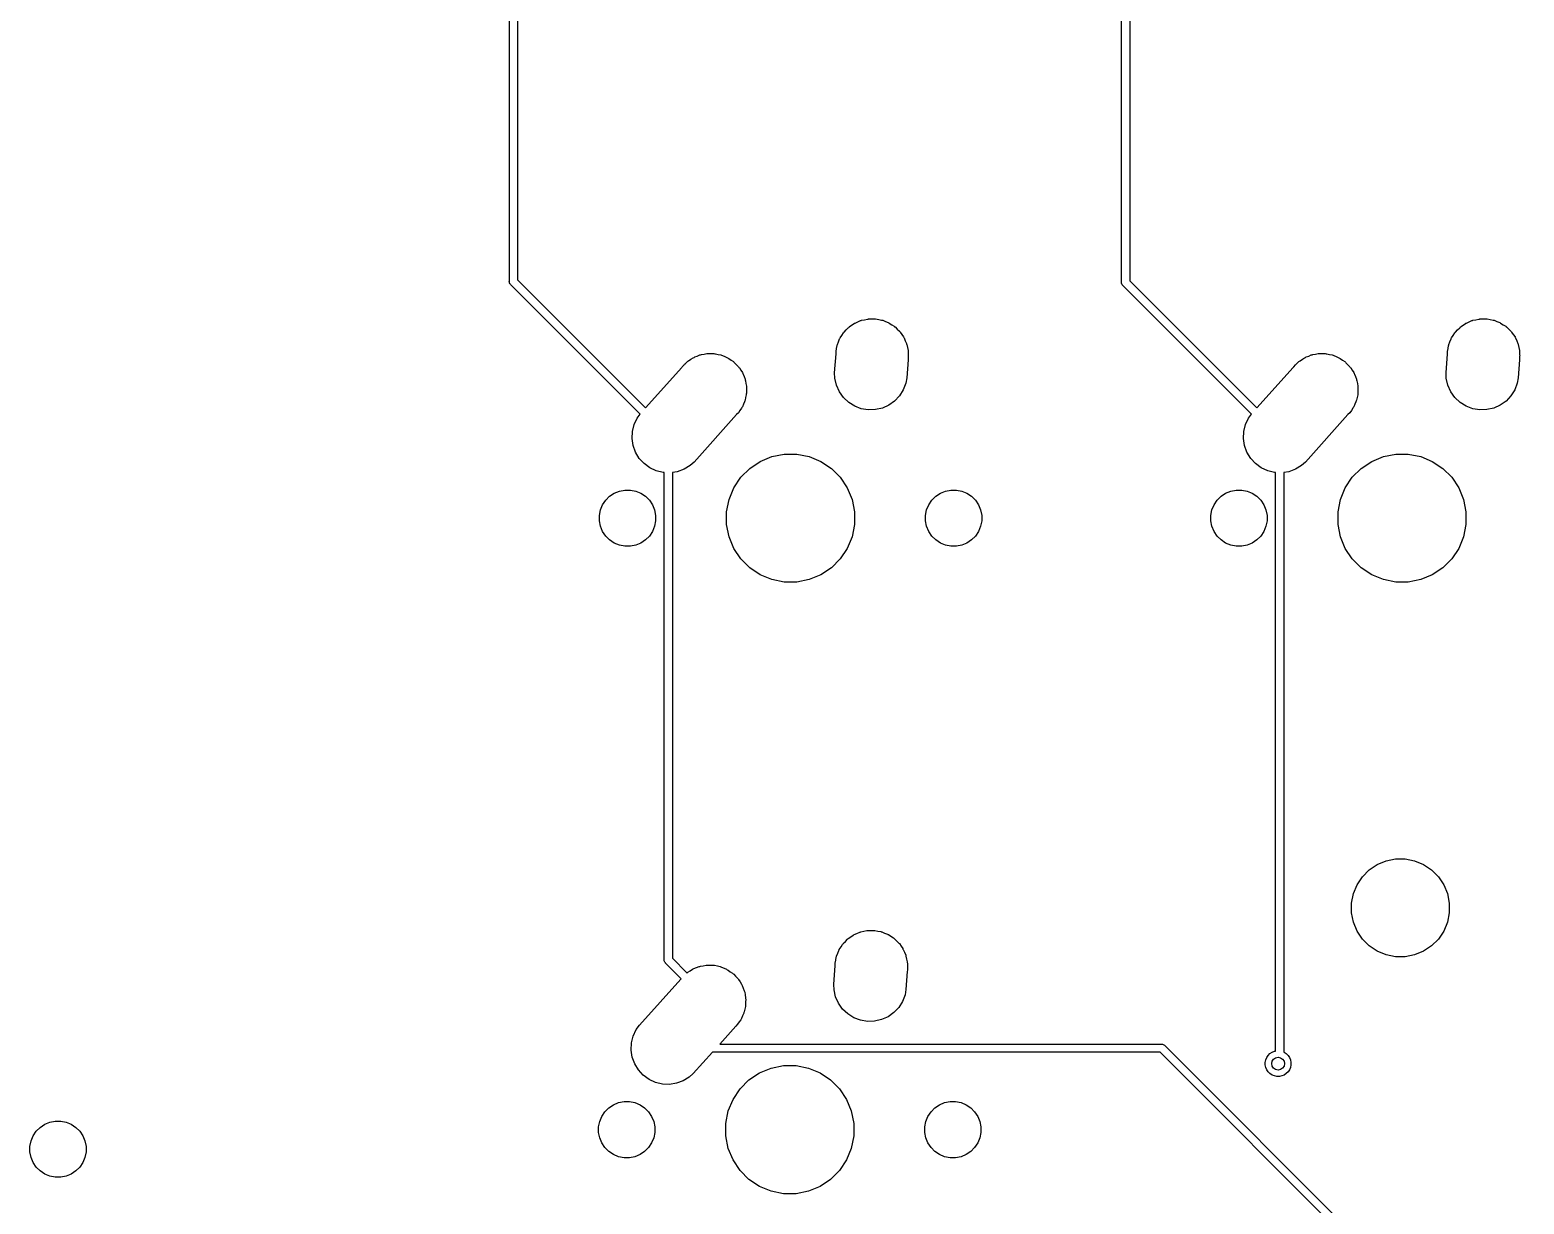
# Model space of a CAD drawing. Extents: x -26.1 to -7.5, y -7.6 to -2.2.
# Drawn here: x -11.094 to -9.261, y -5.81 to -4.37 of the extents above; entities that cross this region are included whole.
import ezdxf

# ---------------------------------------------------------------- set-up
doc = ezdxf.new("R2010")
doc.units = 0
doc.header["$MEASUREMENT"] = 0
doc.layers.add('BLACK', color=7, linetype='CONTINUOUS')

msp = doc.modelspace()

# ---------------------------------------------------------------- linework, layer by layer
at = {"layer": 'BLACK', "linetype": 'CONTINUOUS'}
for p, q in [((-10.5057, -4.67875), (-10.5057, -4.16511)), ((-10.4957, -4.16504), (-10.4957, -4.67693)), ((-9.75474, -4.67975), (-9.75474, -4.16511)), ((-9.74474, -4.16504), (-9.74474, -4.67793)), ((-10.5058, -4.679), (-10.5057, -4.67875)), ((-10.5057, -4.67998), (-10.5058, -4.679)), ((-10.5054, -4.68092), (-10.5057, -4.67998)), ((-10.505, -4.6817), (-10.5054, -4.68092)), ((-10.5049, -4.68179), (-10.505, -4.6817)), ((-10.5043, -4.68255), (-10.5049, -4.68179)), ((-10.5041, -4.68271), (-10.5043, -4.68255)), ((-10.3454, -4.84139), (-10.5041, -4.68271)), ((-10.4957, -4.67693), (-10.3388, -4.83391)), ((-9.75476, -4.68), (-9.75474, -4.67975)), ((-9.75467, -4.68098), (-9.75476, -4.68)), ((-9.75438, -4.68192), (-9.75467, -4.68098)), ((-9.754, -4.68263), (-9.75438, -4.68192)), ((-9.75392, -4.68279), (-9.754, -4.68263)), ((-9.75329, -4.68355), (-9.75392, -4.68279)), ((-9.7531, -4.68371), (-9.75329, -4.68355)), ((-9.59542, -4.84139), (-9.7531, -4.68371)), ((-9.74474, -4.67793), (-9.58876, -4.83391)), ((-10.0817, -4.72975), (-10.0783, -4.72833)), ((-10.0783, -4.72833), (-10.0749, -4.72681)), ((-10.0749, -4.72681), (-10.0743, -4.72666)), ((-10.0743, -4.72666), (-10.0737, -4.72641)), ((-10.0737, -4.72641), (-10.07, -4.72569)), ((-10.07, -4.72569), (-10.0664, -4.72486)), ((-10.0664, -4.72486), (-10.0657, -4.72484)), ((-10.0657, -4.72484), (-10.0651, -4.72471)), ((-10.0651, -4.72471), (-10.0614, -4.72471)), ((-10.0614, -4.72471), (-10.0577, -4.7246)), ((-10.0577, -4.7246), (-10.057, -4.72471)), ((-10.057, -4.72471), (-10.0564, -4.72471)), ((-10.0564, -4.72471), (-10.0527, -4.72543)), ((-10.0527, -4.72543), (-10.0491, -4.72605)), ((-10.0491, -4.72605), (-10.0485, -4.72628)), ((-10.0485, -4.72628), (-10.0478, -4.72641)), ((-10.0478, -4.72641), (-10.0444, -4.72783)), ((-10.0444, -4.72783), (-10.0409, -4.72915)), ((-9.33172, -4.72975), (-9.32829, -4.72833)), ((-9.32829, -4.72833), (-9.3249, -4.72681)), ((-9.3249, -4.72681), (-9.32426, -4.72666)), ((-9.32426, -4.72666), (-9.32366, -4.72641)), ((-9.32366, -4.72641), (-9.32002, -4.72569)), ((-9.32002, -4.72569), (-9.3164, -4.72486)), ((-9.3164, -4.72486), (-9.31574, -4.72484)), ((-9.31574, -4.72484), (-9.3151, -4.72471)), ((-9.3151, -4.72471), (-9.31139, -4.72471)), ((-9.31139, -4.72471), (-9.30768, -4.7246)), ((-9.30768, -4.7246), (-9.30703, -4.72471)), ((-9.30703, -4.72471), (-9.30638, -4.72471)), ((-9.30638, -4.72471), (-9.30274, -4.72543)), ((-9.30274, -4.72543), (-9.29907, -4.72605)), ((-9.29907, -4.72605), (-9.29846, -4.72628)), ((-9.29846, -4.72628), (-9.29782, -4.72641)), ((-9.29782, -4.72641), (-9.29439, -4.72783)), ((-9.29439, -4.72783), (-9.29092, -4.72915)), ((-10.1, -4.74802), (-10.0979, -4.74493)), ((-10.0979, -4.74493), (-10.096, -4.74179)), ((-10.096, -4.74179), (-10.0955, -4.74131)), ((-10.0955, -4.74131), (-10.0951, -4.74077)), ((-10.0951, -4.74077), (-10.0925, -4.73814)), ((-10.0925, -4.73814), (-10.09, -4.73544)), ((-10.09, -4.73544), (-10.0894, -4.73506)), ((-10.0894, -4.73506), (-10.089, -4.7346)), ((-10.089, -4.7346), (-10.0859, -4.73253)), ((-10.0859, -4.73253), (-10.0829, -4.73038)), ((-10.0829, -4.73038), (-10.0823, -4.73011)), ((-10.0823, -4.73011), (-10.0817, -4.72975)), ((-10.0409, -4.72915), (-10.0404, -4.7295)), ((-10.0404, -4.7295), (-10.0398, -4.72975)), ((-10.0398, -4.72975), (-10.0367, -4.73181)), ((-10.0367, -4.73181), (-10.0335, -4.73378)), ((-10.0335, -4.73378), (-10.0331, -4.73423)), ((-10.0331, -4.73423), (-10.0325, -4.7346)), ((-10.0325, -4.7346), (-10.0299, -4.73722)), ((-10.0299, -4.73722), (-10.0272, -4.73977)), ((-10.0272, -4.73977), (-10.0268, -4.7403)), ((-10.0268, -4.7403), (-10.0263, -4.74077)), ((-10.0263, -4.74077), (-10.0243, -4.74385)), ((-10.0243, -4.74385), (-10.0221, -4.74688)), ((-10.0221, -4.74688), (-10.0219, -4.74748)), ((-9.34999, -4.74802), (-9.34793, -4.74493)), ((-9.34793, -4.74493), (-9.34596, -4.74179)), ((-9.34596, -4.74179), (-9.34551, -4.74131)), ((-9.34551, -4.74131), (-9.34514, -4.74077)), ((-9.34514, -4.74077), (-9.34252, -4.73814)), ((-9.34252, -4.73814), (-9.33997, -4.73544)), ((-9.33997, -4.73544), (-9.33944, -4.73506)), ((-9.33944, -4.73506), (-9.33897, -4.7346)), ((-9.33897, -4.7346), (-9.33589, -4.73253)), ((-9.33589, -4.73253), (-9.33286, -4.73038)), ((-9.33286, -4.73038), (-9.33226, -4.73011)), ((-9.33226, -4.73011), (-9.33172, -4.72975)), ((-9.29092, -4.72915), (-9.29037, -4.7295)), ((-9.29037, -4.7295), (-9.28976, -4.72975)), ((-9.28976, -4.72975), (-9.28667, -4.73181)), ((-9.28667, -4.73181), (-9.28353, -4.73378)), ((-9.28353, -4.73378), (-9.28305, -4.73423)), ((-9.28305, -4.73423), (-9.28251, -4.7346)), ((-9.28251, -4.7346), (-9.27988, -4.73722)), ((-9.27988, -4.73722), (-9.27718, -4.73977)), ((-9.27718, -4.73977), (-9.2768, -4.7403)), ((-9.2768, -4.7403), (-9.27634, -4.74077)), ((-9.27634, -4.74077), (-9.27427, -4.74385)), ((-9.27427, -4.74385), (-9.27212, -4.74688)), ((-9.27212, -4.74688), (-9.27185, -4.74748)), ((-10.105, -4.76464), (-10.1043, -4.76099)), ((-10.105, -4.76748), (-10.105, -4.76464)), ((-10.1043, -4.76099), (-10.1037, -4.75733)), ((-10.1037, -4.75733), (-10.1035, -4.75672)), ((-10.1035, -4.75672), (-10.1033, -4.75608)), ((-10.1033, -4.75608), (-10.1019, -4.75265)), ((-10.1019, -4.75265), (-10.1006, -4.74918)), ((-10.1006, -4.74918), (-10.1002, -4.74863)), ((-10.1002, -4.74863), (-10.1, -4.74802)), ((-10.0219, -4.74748), (-10.0215, -4.74802)), ((-10.0215, -4.74802), (-10.0201, -4.75145)), ((-10.0201, -4.75145), (-10.0185, -4.75484)), ((-10.0185, -4.75484), (-10.0184, -4.75548)), ((-10.0184, -4.75548), (-10.0182, -4.75608)), ((-10.0182, -4.75608), (-10.0174, -4.75972)), ((-10.0174, -4.75972), (-10.0166, -4.76334)), ((-10.0166, -4.76334), (-10.0166, -4.764)), ((-10.0166, -4.764), (-10.0164, -4.76464)), ((-10.0164, -4.76464), (-10.0164, -4.76835)), ((-9.35503, -4.76464), (-9.35431, -4.76099)), ((-9.35503, -4.76748), (-9.35503, -4.76464)), ((-9.35431, -4.76099), (-9.35369, -4.75733)), ((-9.35369, -4.75733), (-9.35346, -4.75672)), ((-9.35346, -4.75672), (-9.35333, -4.75608)), ((-9.35333, -4.75608), (-9.35191, -4.75265)), ((-9.35191, -4.75265), (-9.35059, -4.74918)), ((-9.35059, -4.74918), (-9.35024, -4.74863)), ((-9.35024, -4.74863), (-9.34999, -4.74802)), ((-9.27185, -4.74748), (-9.27149, -4.74802)), ((-9.27149, -4.74802), (-9.27007, -4.75145)), ((-9.27007, -4.75145), (-9.26855, -4.75484)), ((-9.26855, -4.75484), (-9.2684, -4.75548)), ((-9.2684, -4.75548), (-9.26815, -4.75608)), ((-9.26815, -4.75608), (-9.26743, -4.75972)), ((-9.26743, -4.75972), (-9.2666, -4.76334)), ((-9.2666, -4.76334), (-9.26658, -4.764)), ((-9.26658, -4.764), (-9.26645, -4.76464)), ((-9.26645, -4.76464), (-9.26645, -4.76835)), ((-10.2942, -4.78429), (-10.2936, -4.78329)), ((-10.2936, -4.78329), (-10.2913, -4.78105)), ((-10.2913, -4.78105), (-10.2907, -4.78032)), ((-10.2907, -4.78032), (-10.2898, -4.77951)), ((-10.2898, -4.77951), (-10.2874, -4.77712)), ((-10.2874, -4.77712), (-10.2866, -4.77657)), ((-10.2866, -4.77657), (-10.2859, -4.77591)), ((-10.2859, -4.77591), (-10.283, -4.77415)), ((-10.283, -4.77415), (-10.2801, -4.77227)), ((-10.2801, -4.77227), (-10.2792, -4.77189)), ((-10.2792, -4.77189), (-10.2784, -4.77138)), ((-10.2784, -4.77138), (-10.2752, -4.77023)), ((-10.2752, -4.77023), (-10.2721, -4.76893)), ((-10.2721, -4.76893), (-10.2711, -4.76874)), ((-10.2711, -4.76874), (-10.2702, -4.7684)), ((-10.2702, -4.7684), (-10.2668, -4.76789)), ((-10.2668, -4.76789), (-10.2635, -4.76723)), ((-10.2635, -4.76723), (-10.2625, -4.76723)), ((-10.2625, -4.76723), (-10.2616, -4.76708)), ((-10.2616, -4.76708), (-10.2582, -4.76723)), ((-10.2582, -4.76723), (-10.2548, -4.76723)), ((-10.2548, -4.76723), (-10.2538, -4.76742)), ((-10.2538, -4.76742), (-10.2529, -4.76746)), ((-10.2529, -4.76746), (-10.2496, -4.76827)), ((-10.2496, -4.76827), (-10.2462, -4.76893)), ((-10.2462, -4.76893), (-10.2453, -4.76931)), ((-10.2453, -4.76931), (-10.2444, -4.76954)), ((-10.2444, -4.76954), (-10.2413, -4.77097)), ((-10.2413, -4.77097), (-10.2382, -4.77227)), ((-10.2382, -4.77227), (-10.2374, -4.77282)), ((-10.2374, -4.77282), (-10.2365, -4.77323)), ((-10.2365, -4.77323), (-10.2337, -4.77524)), ((-10.2337, -4.77524), (-10.2309, -4.77712)), ((-10.2309, -4.77712), (-10.2302, -4.77781)), ((-10.2302, -4.77781), (-10.2294, -4.77839)), ((-10.2294, -4.77839), (-10.2272, -4.78089)), ((-10.2272, -4.78089), (-10.2248, -4.78329)), ((-10.2248, -4.78329), (-10.2242, -4.7841)), ((-10.1067, -4.79096), (-10.105, -4.76748)), ((-10.0167, -4.77487), (-10.0183, -4.79705)), ((-10.0164, -4.77336), (-10.0167, -4.77487)), ((-10.0164, -4.76835), (-10.0164, -4.76988)), ((-10.0164, -4.76988), (-10.0164, -4.77053)), ((-10.0164, -4.77053), (-10.0164, -4.77336)), ((-9.54424, -4.78429), (-9.54357, -4.78329)), ((-9.54357, -4.78329), (-9.54133, -4.78105)), ((-9.54133, -4.78105), (-9.54068, -4.78032)), ((-9.54068, -4.78032), (-9.53979, -4.77951)), ((-9.53979, -4.77951), (-9.5374, -4.77712)), ((-9.5374, -4.77712), (-9.53658, -4.77657)), ((-9.53658, -4.77657), (-9.53586, -4.77591)), ((-9.53586, -4.77591), (-9.53296, -4.77415)), ((-9.53296, -4.77415), (-9.53015, -4.77227)), ((-9.53015, -4.77227), (-9.52924, -4.77189)), ((-9.52924, -4.77189), (-9.5284, -4.77138)), ((-9.5284, -4.77138), (-9.52521, -4.77023)), ((-9.52521, -4.77023), (-9.52208, -4.76893)), ((-9.52208, -4.76893), (-9.52112, -4.76874)), ((-9.52112, -4.76874), (-9.5202, -4.7684)), ((-9.5202, -4.7684), (-9.51685, -4.76789)), ((-9.51685, -4.76789), (-9.51353, -4.76723)), ((-9.51353, -4.76723), (-9.51254, -4.76723)), ((-9.51254, -4.76723), (-9.51157, -4.76708)), ((-9.51157, -4.76708), (-9.50819, -4.76723)), ((-9.50819, -4.76723), (-9.5048, -4.76723)), ((-9.5048, -4.76723), (-9.50384, -4.76742)), ((-9.50384, -4.76742), (-9.50286, -4.76746)), ((-9.50286, -4.76746), (-9.49957, -4.76827)), ((-9.49957, -4.76827), (-9.49625, -4.76893)), ((-9.49625, -4.76893), (-9.49534, -4.76931)), ((-9.49534, -4.76931), (-9.49438, -4.76954)), ((-9.49438, -4.76954), (-9.49131, -4.77097)), ((-9.49131, -4.77097), (-9.48819, -4.77227)), ((-9.48819, -4.77227), (-9.48737, -4.77282)), ((-9.48737, -4.77282), (-9.48648, -4.77323)), ((-9.48648, -4.77323), (-9.48375, -4.77524)), ((-9.48375, -4.77524), (-9.48093, -4.77712)), ((-9.48093, -4.77712), (-9.48024, -4.77781)), ((-9.48024, -4.77781), (-9.47944, -4.77839)), ((-9.47944, -4.77839), (-9.47716, -4.78089)), ((-9.47716, -4.78089), (-9.47476, -4.78329)), ((-9.47476, -4.78329), (-9.47422, -4.7841)), ((-9.35665, -4.79096), (-9.35503, -4.76748)), ((-9.26675, -4.77487), (-9.26828, -4.79705)), ((-9.26645, -4.77336), (-9.26675, -4.77487)), ((-9.26645, -4.76835), (-9.2664, -4.76988)), ((-9.2664, -4.76988), (-9.26645, -4.77053)), ((-9.26645, -4.77053), (-9.26645, -4.77336)), ((-10.3388, -4.83391), (-10.2942, -4.78429)), ((-10.2242, -4.7841), (-10.2236, -4.78483)), ((-10.2236, -4.78483), (-10.2218, -4.78773)), ((-10.2218, -4.78773), (-10.2199, -4.79054)), ((-10.2199, -4.79054), (-10.2195, -4.79145)), ((-10.2195, -4.79145), (-10.219, -4.79229)), ((-10.219, -4.79229), (-10.2179, -4.79547)), ((-10.2179, -4.79547), (-10.2166, -4.7986)), ((-10.2166, -4.7986), (-10.2164, -4.79956)), ((-10.2164, -4.79956), (-10.216, -4.80049)), ((-10.216, -4.80049), (-10.2155, -4.80384)), ((-10.1065, -4.79749), (-10.1067, -4.79096)), ((-10.1045, -4.806), (-10.1065, -4.79749)), ((-10.0183, -4.79705), (-10.0194, -4.8035)), ((-9.58876, -4.83391), (-9.54424, -4.78429)), ((-9.47422, -4.7841), (-9.47355, -4.78483)), ((-9.47355, -4.78483), (-9.4718, -4.78773)), ((-9.4718, -4.78773), (-9.46991, -4.79054)), ((-9.46991, -4.79054), (-9.46954, -4.79145)), ((-9.46954, -4.79145), (-9.46903, -4.79229)), ((-9.46903, -4.79229), (-9.46787, -4.79547)), ((-9.46787, -4.79547), (-9.46658, -4.7986)), ((-9.46658, -4.7986), (-9.46638, -4.79956)), ((-9.46638, -4.79956), (-9.46605, -4.80049)), ((-9.46605, -4.80049), (-9.46553, -4.80384)), ((-9.35646, -4.79749), (-9.35665, -4.79096)), ((-9.35451, -4.806), (-9.35646, -4.79749)), ((-9.26828, -4.79705), (-9.26937, -4.8035)), ((-10.2151, -4.81783), (-10.2159, -4.82112)), ((-10.2155, -4.80384), (-10.2149, -4.80716)), ((-10.2149, -4.81588), (-10.2151, -4.81685)), ((-10.2151, -4.81685), (-10.2151, -4.81783)), ((-10.2149, -4.80716), (-10.2149, -4.80814)), ((-10.2149, -4.80814), (-10.2147, -4.80911)), ((-10.2147, -4.80911), (-10.2149, -4.8125)), ((-10.2149, -4.8125), (-10.2149, -4.81588)), ((-10.1009, -4.81396), (-10.1045, -4.806)), ((-10.0959, -4.82107), (-10.1009, -4.81396)), ((-10.0271, -4.81905), (-10.0331, -4.8254)), ((-10.0225, -4.81165), (-10.0271, -4.81905)), ((-10.0194, -4.8035), (-10.0225, -4.81165)), ((-9.46511, -4.81783), (-9.46592, -4.82112)), ((-9.46553, -4.80384), (-9.46487, -4.80716)), ((-9.46507, -4.81685), (-9.46511, -4.81783)), ((-9.46487, -4.81588), (-9.46507, -4.81685)), ((-9.46487, -4.80716), (-9.46487, -4.80814)), ((-9.46487, -4.80814), (-9.46472, -4.80911)), ((-9.46472, -4.80911), (-9.46487, -4.8125)), ((-9.46487, -4.8125), (-9.46487, -4.81588)), ((-9.35093, -4.81396), (-9.35451, -4.806)), ((-9.34588, -4.82107), (-9.35093, -4.81396)), ((-9.2771, -4.81905), (-9.28308, -4.8254)), ((-9.27247, -4.81165), (-9.2771, -4.81905)), ((-9.26937, -4.8035), (-9.27247, -4.81165)), ((-10.2229, -4.83694), (-10.2248, -4.83975)), ((-10.2209, -4.83421), (-10.2229, -4.83694)), ((-10.2205, -4.83332), (-10.2209, -4.83421)), ((-10.2199, -4.8325), (-10.2205, -4.83332)), ((-10.2186, -4.82937), (-10.2199, -4.8325)), ((-10.2172, -4.8263), (-10.2186, -4.82937)), ((-10.217, -4.82535), (-10.2172, -4.8263)), ((-10.2166, -4.82444), (-10.217, -4.82535)), ((-10.2159, -4.82112), (-10.2166, -4.82444)), ((-10.0895, -4.82705), (-10.0959, -4.82107)), ((-10.0821, -4.83168), (-10.0895, -4.82705)), ((-10.074, -4.83478), (-10.0821, -4.83168)), ((-10.0654, -4.83623), (-10.074, -4.83478)), ((-10.0567, -4.83598), (-10.0654, -4.83623)), ((-10.0482, -4.83403), (-10.0567, -4.83598)), ((-10.0402, -4.83045), (-10.0482, -4.83403)), ((-10.0331, -4.8254), (-10.0402, -4.83045)), ((-9.47288, -4.83694), (-9.47476, -4.83975)), ((-9.47088, -4.83421), (-9.47288, -4.83694)), ((-9.47046, -4.83332), (-9.47088, -4.83421)), ((-9.46991, -4.8325), (-9.47046, -4.83332)), ((-9.46862, -4.82937), (-9.46991, -4.8325)), ((-9.46719, -4.8263), (-9.46862, -4.82937)), ((-9.46695, -4.82535), (-9.46719, -4.8263)), ((-9.46658, -4.82444), (-9.46695, -4.82535)), ((-9.46592, -4.82112), (-9.46658, -4.82444)), ((-9.33953, -4.82705), (-9.34588, -4.82107)), ((-9.33214, -4.83168), (-9.33953, -4.82705)), ((-9.32398, -4.83478), (-9.33214, -4.83168)), ((-9.31538, -4.83623), (-9.32398, -4.83478)), ((-9.30666, -4.83598), (-9.31538, -4.83623)), ((-9.29815, -4.83403), (-9.30666, -4.83598)), ((-9.29019, -4.83045), (-9.29815, -4.83403)), ((-9.28308, -4.8254), (-9.29019, -4.83045)), ((-10.3548, -4.86269), (-10.3527, -4.85422)), ((-10.3527, -4.85422), (-10.349, -4.84631)), ((-10.349, -4.84631), (-10.3454, -4.84139)), ((-10.227, -4.84199), (-10.2792, -4.9002)), ((-10.2248, -4.83975), (-10.227, -4.84199)), ((-9.6048, -4.86269), (-9.60272, -4.85422)), ((-9.60272, -4.85422), (-9.59903, -4.84631)), ((-9.59903, -4.84631), (-9.59542, -4.84139)), ((-9.477, -4.84199), (-9.52923, -4.9002)), ((-9.47476, -4.83975), (-9.477, -4.84199)), ((-10.3552, -4.87141), (-10.3548, -4.86269)), ((-10.3539, -4.88003), (-10.3552, -4.87141)), ((-9.60518, -4.87141), (-9.6048, -4.86269)), ((-9.60386, -4.88003), (-9.60518, -4.87141)), ((-10.3509, -4.88823), (-10.3539, -4.88003)), ((-10.3464, -4.89569), (-10.3509, -4.88823)), ((-10.1979, -4.89943), (-10.1836, -4.89352)), ((-10.1836, -4.89352), (-10.1685, -4.8905)), ((-10.1685, -4.8905), (-10.153, -4.8905)), ((-10.153, -4.8905), (-10.1378, -4.89352)), ((-10.1378, -4.89352), (-10.1236, -4.89943)), ((-9.60088, -4.88823), (-9.60386, -4.88003)), ((-9.59635, -4.89569), (-9.60088, -4.88823)), ((-9.44792, -4.89943), (-9.43364, -4.89352)), ((-9.43364, -4.89352), (-9.41847, -4.8905)), ((-9.41847, -4.8905), (-9.40301, -4.8905)), ((-9.40301, -4.8905), (-9.38784, -4.89352)), ((-9.38784, -4.89352), (-9.37356, -4.89943)), ((-10.3405, -4.90213), (-10.3464, -4.89569)), ((-10.3334, -4.90729), (-10.3405, -4.90213)), ((-10.3255, -4.91098), (-10.3334, -4.90729)), ((-10.317, -4.91306), (-10.3255, -4.91098)), ((-10.2997, -4.91212), (-10.3057, -4.91304)), ((-10.2915, -4.90914), (-10.2997, -4.91212)), ((-10.284, -4.90461), (-10.2915, -4.90914)), ((-10.2792, -4.9002), (-10.284, -4.90461)), ((-10.2217, -4.91896), (-10.2108, -4.90803)), ((-10.2108, -4.90803), (-10.1979, -4.89943)), ((-10.1236, -4.89943), (-10.1107, -4.90803)), ((-10.1107, -4.90803), (-10.0998, -4.91896)), ((-9.59046, -4.90213), (-9.59635, -4.89569)), ((-9.58343, -4.90729), (-9.59046, -4.90213)), ((-9.57552, -4.91098), (-9.58343, -4.90729)), ((-9.56705, -4.91306), (-9.57552, -4.91098)), ((-9.54971, -4.91212), (-9.55574, -4.91304)), ((-9.54151, -4.90914), (-9.54971, -4.91212)), ((-9.53405, -4.90461), (-9.54151, -4.90914)), ((-9.52923, -4.9002), (-9.53405, -4.90461)), ((-9.47172, -4.91896), (-9.46078, -4.90803)), ((-9.46078, -4.90803), (-9.44792, -4.89943)), ((-9.37356, -4.89943), (-9.3607, -4.90803)), ((-9.3607, -4.90803), (-9.34977, -4.91896)), ((-10.3157, -4.91311), (-10.317, -4.91306)), ((-10.3157, -5.5107), (-10.3157, -4.91311)), ((-10.3057, -4.91304), (-10.3057, -5.50887)), ((-10.2303, -4.93182), (-10.2217, -4.91896)), ((-10.0998, -4.91896), (-10.0912, -4.93182)), ((-9.56574, -4.91311), (-9.56705, -4.91306)), ((-9.56574, -5.62254), (-9.56574, -4.91311)), ((-9.55574, -4.91304), (-9.55574, -5.62385)), ((-9.48031, -4.93182), (-9.47172, -4.91896)), ((-9.34977, -4.91896), (-9.34117, -4.93182)), ((-10.3913, -4.95268), (-10.3875, -4.94704)), ((-10.3875, -4.94704), (-10.3827, -4.94224)), ((-10.3827, -4.94224), (-10.3771, -4.93847)), ((-10.3771, -4.93847), (-10.3708, -4.93588)), ((-10.3708, -4.93588), (-10.3641, -4.93455)), ((-10.3641, -4.93455), (-10.3573, -4.93455)), ((-10.3573, -4.93455), (-10.3507, -4.93588)), ((-10.3507, -4.93588), (-10.3444, -4.93847)), ((-10.3444, -4.93847), (-10.3388, -4.94224)), ((-10.3388, -4.94224), (-10.334, -4.94704)), ((-10.334, -4.94704), (-10.3302, -4.95268)), ((-10.2392, -4.96127), (-10.2362, -4.9461)), ((-10.2362, -4.9461), (-10.2303, -4.93182)), ((-10.0912, -4.93182), (-10.0853, -4.9461)), ((-10.0853, -4.9461), (-10.0822, -4.96127)), ((-9.99127, -4.95268), (-9.9875, -4.94704)), ((-9.9875, -4.94704), (-9.9827, -4.94224)), ((-9.9827, -4.94224), (-9.97706, -4.93847)), ((-9.97706, -4.93847), (-9.97079, -4.93588)), ((-9.97079, -4.93588), (-9.96413, -4.93455)), ((-9.96413, -4.93455), (-9.95735, -4.93455)), ((-9.95735, -4.93455), (-9.95069, -4.93588)), ((-9.95069, -4.93588), (-9.94442, -4.93847)), ((-9.94442, -4.93847), (-9.93878, -4.94224)), ((-9.93878, -4.94224), (-9.93398, -4.94704)), ((-9.93398, -4.94704), (-9.93021, -4.95268)), ((-9.64127, -4.95268), (-9.6375, -4.94704)), ((-9.6375, -4.94704), (-9.6327, -4.94224)), ((-9.6327, -4.94224), (-9.62706, -4.93847)), ((-9.62706, -4.93847), (-9.62079, -4.93588)), ((-9.62079, -4.93588), (-9.61413, -4.93455)), ((-9.61413, -4.93455), (-9.60735, -4.93455)), ((-9.60735, -4.93455), (-9.60069, -4.93588)), ((-9.60069, -4.93588), (-9.59442, -4.93847)), ((-9.59442, -4.93847), (-9.58878, -4.94224)), ((-9.58878, -4.94224), (-9.58398, -4.94704)), ((-9.58398, -4.94704), (-9.58021, -4.95268)), ((-9.48924, -4.96127), (-9.48622, -4.9461)), ((-9.48622, -4.9461), (-9.48031, -4.93182)), ((-9.34117, -4.93182), (-9.33526, -4.9461)), ((-9.33526, -4.9461), (-9.33224, -4.96127)), ((-10.3952, -4.96561), (-10.3939, -4.95895)), ((-10.3952, -4.97239), (-10.3952, -4.96561)), ((-10.3939, -4.95895), (-10.3913, -4.95268)), ((-10.3302, -4.95268), (-10.3276, -4.95895)), ((-10.3276, -4.95895), (-10.3263, -4.96561)), ((-10.3263, -4.96561), (-10.3263, -4.97239)), ((-10.2392, -4.97673), (-10.2392, -4.96127)), ((-10.0822, -4.96127), (-10.0822, -4.97673)), ((-9.99519, -4.96561), (-9.99387, -4.95895)), ((-9.99519, -4.97239), (-9.99519, -4.96561)), ((-9.99387, -4.95895), (-9.99127, -4.95268)), ((-9.93021, -4.95268), (-9.92762, -4.95895)), ((-9.92762, -4.95895), (-9.92629, -4.96561)), ((-9.92629, -4.96561), (-9.92629, -4.97239)), ((-9.64519, -4.96561), (-9.64387, -4.95895)), ((-9.64519, -4.97239), (-9.64519, -4.96561)), ((-9.64387, -4.95895), (-9.64127, -4.95268)), ((-9.58021, -4.95268), (-9.57762, -4.95895)), ((-9.57762, -4.95895), (-9.57629, -4.96561)), ((-9.57629, -4.96561), (-9.57629, -4.97239)), ((-9.48924, -4.97673), (-9.48924, -4.96127)), ((-9.33224, -4.96127), (-9.33224, -4.97673)), ((-10.3939, -4.97905), (-10.3952, -4.97239)), ((-10.3913, -4.98532), (-10.3939, -4.97905)), ((-10.3875, -4.99096), (-10.3913, -4.98532)), ((-10.3302, -4.98532), (-10.334, -4.99096)), ((-10.3276, -4.97905), (-10.3302, -4.98532)), ((-10.3263, -4.97239), (-10.3276, -4.97905)), ((-10.2362, -4.9919), (-10.2392, -4.97673)), ((-10.0822, -4.97673), (-10.0853, -4.9919)), ((-9.99387, -4.97905), (-9.99519, -4.97239)), ((-9.99127, -4.98532), (-9.99387, -4.97905)), ((-9.9875, -4.99096), (-9.99127, -4.98532)), ((-9.93021, -4.98532), (-9.93398, -4.99096)), ((-9.92762, -4.97905), (-9.93021, -4.98532)), ((-9.92629, -4.97239), (-9.92762, -4.97905)), ((-9.64387, -4.97905), (-9.64519, -4.97239)), ((-9.64127, -4.98532), (-9.64387, -4.97905)), ((-9.6375, -4.99096), (-9.64127, -4.98532)), ((-9.58021, -4.98532), (-9.58398, -4.99096)), ((-9.57762, -4.97905), (-9.58021, -4.98532)), ((-9.57629, -4.97239), (-9.57762, -4.97905)), ((-9.48622, -4.9919), (-9.48924, -4.97673)), ((-9.33224, -4.97673), (-9.33526, -4.9919)), ((-10.3827, -4.99576), (-10.3875, -4.99096)), ((-10.3771, -4.99953), (-10.3827, -4.99576)), ((-10.3708, -5.00212), (-10.3771, -4.99953)), ((-10.3641, -5.00345), (-10.3708, -5.00212)), ((-10.3573, -5.00345), (-10.3641, -5.00345)), ((-10.3507, -5.00212), (-10.3573, -5.00345)), ((-10.3444, -4.99953), (-10.3507, -5.00212)), ((-10.3388, -4.99576), (-10.3444, -4.99953)), ((-10.334, -4.99096), (-10.3388, -4.99576)), ((-10.2303, -5.00618), (-10.2362, -4.9919)), ((-10.0853, -4.9919), (-10.0912, -5.00618)), ((-9.9827, -4.99576), (-9.9875, -4.99096)), ((-9.97706, -4.99953), (-9.9827, -4.99576)), ((-9.97079, -5.00212), (-9.97706, -4.99953)), ((-9.96413, -5.00345), (-9.97079, -5.00212)), ((-9.95735, -5.00345), (-9.96413, -5.00345)), ((-9.95069, -5.00212), (-9.95735, -5.00345)), ((-9.94442, -4.99953), (-9.95069, -5.00212)), ((-9.93878, -4.99576), (-9.94442, -4.99953)), ((-9.93398, -4.99096), (-9.93878, -4.99576)), ((-9.6327, -4.99576), (-9.6375, -4.99096)), ((-9.62706, -4.99953), (-9.6327, -4.99576)), ((-9.62079, -5.00212), (-9.62706, -4.99953)), ((-9.61413, -5.00345), (-9.62079, -5.00212)), ((-9.60735, -5.00345), (-9.61413, -5.00345)), ((-9.60069, -5.00212), (-9.60735, -5.00345)), ((-9.59442, -4.99953), (-9.60069, -5.00212)), ((-9.58878, -4.99576), (-9.59442, -4.99953)), ((-9.58398, -4.99096), (-9.58878, -4.99576)), ((-9.48031, -5.00618), (-9.48622, -4.9919)), ((-9.33526, -4.9919), (-9.34117, -5.00618)), ((-10.2217, -5.01904), (-10.2303, -5.00618)), ((-10.2108, -5.02997), (-10.2217, -5.01904)), ((-10.0998, -5.01904), (-10.1107, -5.02997)), ((-10.0912, -5.00618), (-10.0998, -5.01904)), ((-9.47172, -5.01904), (-9.48031, -5.00618)), ((-9.46078, -5.02997), (-9.47172, -5.01904)), ((-9.34977, -5.01904), (-9.3607, -5.02997)), ((-9.34117, -5.00618), (-9.34977, -5.01904)), ((-10.1979, -5.03857), (-10.2108, -5.02997)), ((-10.1836, -5.04448), (-10.1979, -5.03857)), ((-10.1236, -5.03857), (-10.1378, -5.04448)), ((-10.1107, -5.02997), (-10.1236, -5.03857)), ((-9.44792, -5.03857), (-9.46078, -5.02997)), ((-9.43364, -5.04448), (-9.44792, -5.03857)), ((-9.37356, -5.03857), (-9.38784, -5.04448)), ((-9.3607, -5.02997), (-9.37356, -5.03857)), ((-10.1685, -5.0475), (-10.1836, -5.04448)), ((-10.153, -5.0475), (-10.1685, -5.0475)), ((-10.1378, -5.04448), (-10.153, -5.0475)), ((-9.41847, -5.0475), (-9.43364, -5.04448)), ((-9.40301, -5.0475), (-9.41847, -5.0475)), ((-9.38784, -5.04448), (-9.40301, -5.0475)), ((-9.43024, -5.38931), (-9.41865, -5.387)), ((-9.41865, -5.387), (-9.40683, -5.387)), ((-9.40683, -5.387), (-9.39524, -5.38931)), ((-9.45935, -5.40875), (-9.45099, -5.40039)), ((-9.45099, -5.40039), (-9.44116, -5.39383)), ((-9.44116, -5.39383), (-9.43024, -5.38931)), ((-9.39524, -5.38931), (-9.38432, -5.39383)), ((-9.38432, -5.39383), (-9.37449, -5.40039)), ((-9.37449, -5.40039), (-9.36614, -5.40875)), ((-9.47043, -5.4295), (-9.46591, -5.41858)), ((-9.46591, -5.41858), (-9.45935, -5.40875)), ((-9.36614, -5.40875), (-9.35957, -5.41858)), ((-9.35957, -5.41858), (-9.35505, -5.4295)), ((-9.47274, -5.44109), (-9.47043, -5.4295)), ((-9.47274, -5.45291), (-9.47274, -5.44109)), ((-9.35505, -5.4295), (-9.35274, -5.44109)), ((-9.35274, -5.44109), (-9.35274, -5.45291)), ((-9.47043, -5.4645), (-9.47274, -5.45291)), ((-9.35274, -5.45291), (-9.35505, -5.4645)), ((-10.0869, -5.48253), (-10.0839, -5.48038)), ((-10.0839, -5.48038), (-10.0833, -5.48011)), ((-10.0833, -5.48011), (-10.0827, -5.47975)), ((-10.0827, -5.47975), (-10.0793, -5.47833)), ((-10.0793, -5.47833), (-10.0759, -5.47681)), ((-10.0759, -5.47681), (-10.0753, -5.47666)), ((-10.0753, -5.47666), (-10.0747, -5.47641)), ((-10.0747, -5.47641), (-10.071, -5.47569)), ((-10.071, -5.47569), (-10.0674, -5.47486)), ((-10.0674, -5.47486), (-10.0667, -5.47484)), ((-10.0667, -5.47484), (-10.0661, -5.47471)), ((-10.0661, -5.47471), (-10.0624, -5.47471)), ((-10.0624, -5.47471), (-10.0587, -5.4746)), ((-10.0587, -5.4746), (-10.058, -5.47471)), ((-10.058, -5.47471), (-10.0574, -5.47471)), ((-10.0574, -5.47471), (-10.0537, -5.47543)), ((-10.0537, -5.47543), (-10.0501, -5.47605)), ((-10.0501, -5.47605), (-10.0495, -5.47628)), ((-10.0495, -5.47628), (-10.0488, -5.47641)), ((-10.0488, -5.47641), (-10.0454, -5.47783)), ((-10.0454, -5.47783), (-10.0419, -5.47915)), ((-10.0419, -5.47915), (-10.0414, -5.4795)), ((-10.0414, -5.4795), (-10.0408, -5.47975)), ((-10.0408, -5.47975), (-10.0377, -5.48181)), ((-9.46591, -5.47542), (-9.47043, -5.4645)), ((-9.45935, -5.48525), (-9.46591, -5.47542)), ((-9.35957, -5.47542), (-9.36614, -5.48525)), ((-9.35505, -5.4645), (-9.35957, -5.47542)), ((-10.1016, -5.49918), (-10.1012, -5.49863)), ((-10.1012, -5.49863), (-10.101, -5.49802)), ((-10.101, -5.49802), (-10.0989, -5.49493)), ((-10.0989, -5.49493), (-10.097, -5.49179)), ((-10.097, -5.49179), (-10.0965, -5.49131)), ((-10.0965, -5.49131), (-10.0961, -5.49077)), ((-10.0961, -5.49077), (-10.0935, -5.48814)), ((-10.0935, -5.48814), (-10.091, -5.48544)), ((-10.091, -5.48544), (-10.0904, -5.48506)), ((-10.0904, -5.48506), (-10.09, -5.4846)), ((-10.09, -5.4846), (-10.0869, -5.48253)), ((-10.0377, -5.48181), (-10.0345, -5.48378)), ((-10.0345, -5.48378), (-10.0341, -5.48423)), ((-10.0341, -5.48423), (-10.0335, -5.4846)), ((-10.0335, -5.4846), (-10.0309, -5.48722)), ((-10.0309, -5.48722), (-10.0282, -5.48977)), ((-10.0282, -5.48977), (-10.0278, -5.4903)), ((-10.0278, -5.4903), (-10.0273, -5.49077)), ((-10.0273, -5.49077), (-10.0253, -5.49385)), ((-10.0253, -5.49385), (-10.0231, -5.49688)), ((-10.0231, -5.49688), (-10.0229, -5.49748)), ((-10.0229, -5.49748), (-10.0225, -5.49802)), ((-10.0225, -5.49802), (-10.0211, -5.50145)), ((-9.45099, -5.49361), (-9.45935, -5.48525)), ((-9.44116, -5.50017), (-9.45099, -5.49361)), ((-9.37449, -5.49361), (-9.38432, -5.50017)), ((-9.36614, -5.48525), (-9.37449, -5.49361)), ((-10.3158, -5.51094), (-10.3157, -5.5107)), ((-10.3157, -5.51192), (-10.3158, -5.51094)), ((-10.3154, -5.51287), (-10.3157, -5.51192)), ((-10.3149, -5.51374), (-10.3154, -5.51287)), ((-10.3143, -5.5145), (-10.3149, -5.51374)), ((-10.3149, -5.51374), (-10.3149, -5.51374)), ((-10.3141, -5.51465), (-10.3143, -5.5145)), ((-10.2949, -5.53383), (-10.3141, -5.51465)), ((-10.3057, -5.50887), (-10.2879, -5.52676)), ((-10.2635, -5.51723), (-10.2626, -5.51708)), ((-10.2626, -5.51708), (-10.2592, -5.51723)), ((-10.106, -5.51464), (-10.1053, -5.51099)), ((-10.106, -5.51748), (-10.106, -5.51464)), ((-10.1053, -5.51099), (-10.1047, -5.50733)), ((-10.1047, -5.50733), (-10.1045, -5.50672)), ((-10.1045, -5.50672), (-10.1043, -5.50608)), ((-10.1043, -5.50608), (-10.1029, -5.50265)), ((-10.1029, -5.50265), (-10.1016, -5.49918)), ((-10.0211, -5.50145), (-10.0195, -5.50484)), ((-10.0195, -5.50484), (-10.0194, -5.50548)), ((-10.0194, -5.50548), (-10.0192, -5.50608)), ((-10.0192, -5.50608), (-10.0184, -5.50972)), ((-10.0184, -5.50972), (-10.0176, -5.51334)), ((-10.0176, -5.51334), (-10.0176, -5.514)), ((-10.0176, -5.514), (-10.0174, -5.51464)), ((-10.0174, -5.51464), (-10.0174, -5.51835)), ((-9.43024, -5.50469), (-9.44116, -5.50017)), ((-9.41865, -5.507), (-9.43024, -5.50469)), ((-9.40683, -5.507), (-9.41865, -5.507)), ((-9.39524, -5.50469), (-9.40683, -5.507)), ((-9.38432, -5.50017), (-9.39524, -5.50469)), ((-10.3462, -5.59104), (-10.2952, -5.53429)), ((-10.2952, -5.53429), (-10.2949, -5.53383)), ((-10.2879, -5.52676), (-10.2876, -5.52657)), ((-10.2876, -5.52657), (-10.2869, -5.52591)), ((-10.2869, -5.52591), (-10.284, -5.52415)), ((-10.284, -5.52415), (-10.2811, -5.52227)), ((-10.2811, -5.52227), (-10.2802, -5.52189)), ((-10.2802, -5.52189), (-10.2794, -5.52138)), ((-10.2794, -5.52138), (-10.2762, -5.52023)), ((-10.2762, -5.52023), (-10.2731, -5.51893)), ((-10.2731, -5.51893), (-10.2721, -5.51874)), ((-10.2721, -5.51874), (-10.2712, -5.5184)), ((-10.2712, -5.5184), (-10.2678, -5.51789)), ((-10.2678, -5.51789), (-10.2645, -5.51723)), ((-10.2645, -5.51723), (-10.2635, -5.51723)), ((-10.2592, -5.51723), (-10.2558, -5.51723)), ((-10.2558, -5.51723), (-10.2548, -5.51742)), ((-10.2548, -5.51742), (-10.2539, -5.51746)), ((-10.2539, -5.51746), (-10.2506, -5.51827)), ((-10.2506, -5.51827), (-10.2472, -5.51893)), ((-10.2472, -5.51893), (-10.2463, -5.51931)), ((-10.2463, -5.51931), (-10.2454, -5.51954)), ((-10.2454, -5.51954), (-10.2423, -5.52097)), ((-10.2423, -5.52097), (-10.2392, -5.52227)), ((-10.2392, -5.52227), (-10.2384, -5.52282)), ((-10.2384, -5.52282), (-10.2375, -5.52323)), ((-10.2375, -5.52323), (-10.2347, -5.52524)), ((-10.2347, -5.52524), (-10.2319, -5.52712)), ((-10.2319, -5.52712), (-10.2312, -5.52781)), ((-10.2312, -5.52781), (-10.2304, -5.52839)), ((-10.2304, -5.52839), (-10.2282, -5.53089)), ((-10.2282, -5.53089), (-10.2258, -5.53329)), ((-10.2258, -5.53329), (-10.2252, -5.5341)), ((-10.2252, -5.5341), (-10.2246, -5.53483)), ((-10.2246, -5.53483), (-10.2228, -5.53773)), ((-10.1077, -5.54096), (-10.106, -5.51748)), ((-10.0177, -5.52487), (-10.0193, -5.54705)), ((-10.0174, -5.52336), (-10.0177, -5.52487)), ((-10.0174, -5.51835), (-10.0174, -5.51988)), ((-10.0174, -5.51988), (-10.0174, -5.52053)), ((-10.0174, -5.52053), (-10.0174, -5.52336)), ((-10.2228, -5.53773), (-10.2209, -5.54054)), ((-10.2209, -5.54054), (-10.2205, -5.54145)), ((-10.2205, -5.54145), (-10.22, -5.54229)), ((-10.22, -5.54229), (-10.2189, -5.54547)), ((-10.2189, -5.54547), (-10.2176, -5.5486)), ((-10.2176, -5.5486), (-10.2174, -5.54956)), ((-10.2174, -5.54956), (-10.217, -5.55049)), ((-10.217, -5.55049), (-10.2165, -5.55384)), ((-10.2165, -5.55384), (-10.2159, -5.55716)), ((-10.1075, -5.54749), (-10.1077, -5.54096)), ((-10.1055, -5.556), (-10.1075, -5.54749)), ((-10.0204, -5.5535), (-10.0235, -5.56165)), ((-10.0193, -5.54705), (-10.0204, -5.5535)), ((-10.2169, -5.57112), (-10.2176, -5.57444)), ((-10.2161, -5.56783), (-10.2169, -5.57112)), ((-10.2159, -5.56588), (-10.2161, -5.56685)), ((-10.2161, -5.56685), (-10.2161, -5.56783)), ((-10.2159, -5.55716), (-10.2159, -5.55814)), ((-10.2159, -5.55814), (-10.2157, -5.55911)), ((-10.2157, -5.55911), (-10.2159, -5.5625)), ((-10.2159, -5.5625), (-10.2159, -5.56588)), ((-10.1019, -5.56396), (-10.1055, -5.556)), ((-10.0969, -5.57107), (-10.1019, -5.56396)), ((-10.0905, -5.57705), (-10.0969, -5.57107)), ((-10.0281, -5.56905), (-10.0341, -5.5754)), ((-10.0235, -5.56165), (-10.0281, -5.56905)), ((-10.2258, -5.58975), (-10.228, -5.59199)), ((-10.2239, -5.58694), (-10.2258, -5.58975)), ((-10.2219, -5.58421), (-10.2239, -5.58694)), ((-10.2215, -5.58332), (-10.2219, -5.58421)), ((-10.2209, -5.5825), (-10.2215, -5.58332)), ((-10.2196, -5.57937), (-10.2209, -5.5825)), ((-10.2182, -5.5763), (-10.2196, -5.57937)), ((-10.218, -5.57535), (-10.2182, -5.5763)), ((-10.2176, -5.57444), (-10.218, -5.57535)), ((-10.0831, -5.58168), (-10.0905, -5.57705)), ((-10.075, -5.58478), (-10.0831, -5.58168)), ((-10.0664, -5.58623), (-10.075, -5.58478)), ((-10.0577, -5.58598), (-10.0664, -5.58623)), ((-10.0492, -5.58403), (-10.0577, -5.58598)), ((-10.0412, -5.58045), (-10.0492, -5.58403)), ((-10.0341, -5.5754), (-10.0412, -5.58045)), ((-10.3558, -5.61269), (-10.3537, -5.60422)), ((-10.3537, -5.60422), (-10.35, -5.59631)), ((-10.35, -5.59631), (-10.3462, -5.59104)), ((-10.228, -5.59199), (-10.2477, -5.614)), ((-10.3562, -5.62141), (-10.3558, -5.61269)), ((-10.3549, -5.63003), (-10.3562, -5.62141)), ((-10.2567, -5.624), (-10.2802, -5.6502)), ((-9.70758, -5.624), (-10.2567, -5.624)), ((-10.2477, -5.614), (-9.70575, -5.614)), ((-8.95722, -6.37436), (-9.70758, -5.624)), ((-9.70575, -5.614), (-9.70551, -5.61398)), ((-9.70551, -5.61398), (-9.70526, -5.614)), ((-9.70526, -5.614), (-9.70453, -5.61407)), ((-9.70453, -5.61407), (-9.70358, -5.61436)), ((-9.70358, -5.61436), (-9.70272, -5.61482)), ((-9.70272, -5.61482), (-9.70195, -5.61545)), ((-9.70195, -5.61545), (-9.7018, -5.61564)), ((-9.7018, -5.61564), (-8.95144, -6.366)), ((-9.57497, -5.62796), (-9.57278, -5.62577)), ((-9.57278, -5.62577), (-9.5702, -5.62404)), ((-9.5702, -5.62404), (-9.56733, -5.62286)), ((-9.56733, -5.62286), (-9.56574, -5.62254)), ((-9.55574, -5.62385), (-9.55528, -5.62404)), ((-9.55528, -5.62404), (-9.5527, -5.62577)), ((-9.5527, -5.62577), (-9.55051, -5.62796)), ((-10.3519, -5.63823), (-10.3549, -5.63003)), ((-10.3474, -5.64569), (-10.3519, -5.63823)), ((-10.1989, -5.64943), (-10.1846, -5.64352)), ((-10.1846, -5.64352), (-10.1695, -5.6405)), ((-10.1695, -5.6405), (-10.154, -5.6405)), ((-10.154, -5.6405), (-10.1388, -5.64352)), ((-10.1388, -5.64352), (-10.1246, -5.64943)), ((-9.57849, -5.63645), (-9.57788, -5.63341)), ((-9.57849, -5.63955), (-9.57849, -5.63645)), ((-9.57788, -5.64259), (-9.57849, -5.63955)), ((-9.57788, -5.63341), (-9.5767, -5.63054)), ((-9.5767, -5.64546), (-9.57788, -5.64259)), ((-9.5767, -5.63054), (-9.57497, -5.62796)), ((-9.57497, -5.64804), (-9.5767, -5.64546)), ((-9.55051, -5.62796), (-9.54878, -5.63054)), ((-9.54878, -5.64546), (-9.55051, -5.64804)), ((-9.54878, -5.63054), (-9.5476, -5.63341)), ((-9.5476, -5.64259), (-9.54878, -5.64546)), ((-9.5476, -5.63341), (-9.54699, -5.63645)), ((-9.54699, -5.63955), (-9.5476, -5.64259)), ((-9.54699, -5.63645), (-9.54699, -5.63955)), ((-10.3415, -5.65213), (-10.3474, -5.64569)), ((-10.3344, -5.65729), (-10.3415, -5.65213)), ((-10.3265, -5.66098), (-10.3344, -5.65729)), ((-10.318, -5.66306), (-10.3265, -5.66098)), ((-10.3093, -5.66344), (-10.318, -5.66306)), ((-10.3007, -5.66212), (-10.3093, -5.66344)), ((-10.2925, -5.65914), (-10.3007, -5.66212)), ((-10.285, -5.65461), (-10.2925, -5.65914)), ((-10.2802, -5.6502), (-10.285, -5.65461)), ((-10.2227, -5.66896), (-10.2118, -5.65803)), ((-10.2118, -5.65803), (-10.1989, -5.64943)), ((-10.1246, -5.64943), (-10.1117, -5.65803)), ((-10.1117, -5.65803), (-10.1008, -5.66896)), ((-9.57278, -5.65023), (-9.57497, -5.64804)), ((-9.5702, -5.65196), (-9.57278, -5.65023)), ((-9.56733, -5.65314), (-9.5702, -5.65196)), ((-9.56429, -5.65375), (-9.56733, -5.65314)), ((-9.56119, -5.65375), (-9.56429, -5.65375)), ((-9.55815, -5.65314), (-9.56119, -5.65375)), ((-9.55528, -5.65196), (-9.55815, -5.65314)), ((-9.5527, -5.65023), (-9.55528, -5.65196)), ((-9.55051, -5.64804), (-9.5527, -5.65023)), ((-10.2372, -5.6961), (-10.2313, -5.68182)), ((-10.2313, -5.68182), (-10.2227, -5.66896)), ((-10.1008, -5.66896), (-10.0922, -5.68182)), ((-10.0922, -5.68182), (-10.0863, -5.6961)), ((-10.3923, -5.70268), (-10.3885, -5.69704)), ((-10.3885, -5.69704), (-10.3837, -5.69224)), ((-10.3837, -5.69224), (-10.3781, -5.68847)), ((-10.3781, -5.68847), (-10.3718, -5.68588)), ((-10.3718, -5.68588), (-10.3651, -5.68455)), ((-10.3651, -5.68455), (-10.3583, -5.68455)), ((-10.3583, -5.68455), (-10.3517, -5.68588)), ((-10.3517, -5.68588), (-10.3454, -5.68847)), ((-10.3454, -5.68847), (-10.3398, -5.69224)), ((-10.3398, -5.69224), (-10.335, -5.69704)), ((-10.335, -5.69704), (-10.3312, -5.70268)), ((-10.2402, -5.71127), (-10.2372, -5.6961)), ((-10.0863, -5.6961), (-10.0832, -5.71127)), ((-9.99227, -5.70268), (-9.9885, -5.69704)), ((-9.9885, -5.69704), (-9.9837, -5.69224)), ((-9.9837, -5.69224), (-9.97806, -5.68847)), ((-9.97806, -5.68847), (-9.97179, -5.68588)), ((-9.97179, -5.68588), (-9.96513, -5.68455)), ((-9.96513, -5.68455), (-9.95835, -5.68455)), ((-9.95835, -5.68455), (-9.95169, -5.68588)), ((-9.95169, -5.68588), (-9.94542, -5.68847)), ((-9.94542, -5.68847), (-9.93978, -5.69224)), ((-9.93978, -5.69224), (-9.93498, -5.69704)), ((-9.93498, -5.69704), (-9.93121, -5.70268)), ((-11.0862, -5.72096), (-11.0814, -5.71616)), ((-11.0814, -5.71616), (-11.0757, -5.71239)), ((-11.0757, -5.71239), (-11.0695, -5.7098)), ((-11.0695, -5.7098), (-11.0628, -5.70847)), ((-11.0628, -5.70847), (-11.056, -5.70847)), ((-11.056, -5.70847), (-11.0494, -5.7098)), ((-11.0494, -5.7098), (-11.0431, -5.71239)), ((-11.0431, -5.71239), (-11.0374, -5.71616)), ((-11.0374, -5.71616), (-11.0327, -5.72096)), ((-10.3962, -5.71561), (-10.3949, -5.70895)), ((-10.3962, -5.72239), (-10.3962, -5.71561)), ((-10.3949, -5.70895), (-10.3923, -5.70268)), ((-10.3312, -5.70268), (-10.3286, -5.70895)), ((-10.3286, -5.70895), (-10.3273, -5.71561)), ((-10.3273, -5.71561), (-10.3273, -5.72239)), ((-10.2402, -5.72673), (-10.2402, -5.71127)), ((-10.0832, -5.71127), (-10.0832, -5.72673)), ((-9.99619, -5.71561), (-9.99487, -5.70895)), ((-9.99619, -5.72239), (-9.99619, -5.71561)), ((-9.99487, -5.70895), (-9.99227, -5.70268)), ((-9.93121, -5.70268), (-9.92862, -5.70895)), ((-9.92862, -5.70895), (-9.92729, -5.71561)), ((-9.92729, -5.71561), (-9.92729, -5.72239)), ((-11.0939, -5.73953), (-11.0925, -5.73287)), ((-11.0925, -5.73287), (-11.0899, -5.7266)), ((-11.0899, -5.7266), (-11.0862, -5.72096)), ((-11.0327, -5.72096), (-11.0289, -5.7266)), ((-11.0289, -5.7266), (-11.0263, -5.73287)), ((-11.0263, -5.73287), (-11.025, -5.73953)), ((-10.3949, -5.72905), (-10.3962, -5.72239)), ((-10.3923, -5.73532), (-10.3949, -5.72905)), ((-10.3885, -5.74096), (-10.3923, -5.73532)), ((-10.3312, -5.73532), (-10.335, -5.74096)), ((-10.3286, -5.72905), (-10.3312, -5.73532)), ((-10.3273, -5.72239), (-10.3286, -5.72905)), ((-10.2372, -5.7419), (-10.2402, -5.72673)), ((-10.0832, -5.72673), (-10.0863, -5.7419)), ((-9.99487, -5.72905), (-9.99619, -5.72239)), ((-9.99227, -5.73532), (-9.99487, -5.72905)), ((-9.9885, -5.74096), (-9.99227, -5.73532)), ((-9.93121, -5.73532), (-9.93498, -5.74096)), ((-9.92862, -5.72905), (-9.93121, -5.73532)), ((-9.92729, -5.72239), (-9.92862, -5.72905)), ((-11.0939, -5.74631), (-11.0939, -5.73953)), ((-11.0925, -5.75297), (-11.0939, -5.74631)), ((-11.0899, -5.75924), (-11.0925, -5.75297)), ((-11.0263, -5.75297), (-11.0289, -5.75924)), ((-11.025, -5.74631), (-11.0263, -5.75297)), ((-11.025, -5.73953), (-11.025, -5.74631)), ((-10.3837, -5.74576), (-10.3885, -5.74096)), ((-10.3781, -5.74953), (-10.3837, -5.74576)), ((-10.3718, -5.75212), (-10.3781, -5.74953)), ((-10.3651, -5.75345), (-10.3718, -5.75212)), ((-10.3583, -5.75345), (-10.3651, -5.75345)), ((-10.3517, -5.75212), (-10.3583, -5.75345)), ((-10.3454, -5.74953), (-10.3517, -5.75212)), ((-10.3398, -5.74576), (-10.3454, -5.74953)), ((-10.335, -5.74096), (-10.3398, -5.74576)), ((-10.2313, -5.75618), (-10.2372, -5.7419)), ((-10.0863, -5.7419), (-10.0922, -5.75618)), ((-9.9837, -5.74576), (-9.9885, -5.74096)), ((-9.97806, -5.74953), (-9.9837, -5.74576)), ((-9.97179, -5.75212), (-9.97806, -5.74953)), ((-9.96513, -5.75345), (-9.97179, -5.75212)), ((-9.95835, -5.75345), (-9.96513, -5.75345)), ((-9.95169, -5.75212), (-9.95835, -5.75345)), ((-9.94542, -5.74953), (-9.95169, -5.75212)), ((-9.93978, -5.74576), (-9.94542, -5.74953)), ((-9.93498, -5.74096), (-9.93978, -5.74576)), ((-11.0862, -5.76488), (-11.0899, -5.75924)), ((-11.0814, -5.76968), (-11.0862, -5.76488)), ((-11.0757, -5.77345), (-11.0814, -5.76968)), ((-11.0695, -5.77605), (-11.0757, -5.77345)), ((-11.0431, -5.77345), (-11.0494, -5.77605)), ((-11.0374, -5.76968), (-11.0431, -5.77345)), ((-11.0327, -5.76488), (-11.0374, -5.76968)), ((-11.0289, -5.75924), (-11.0327, -5.76488)), ((-10.2227, -5.76904), (-10.2313, -5.75618)), ((-10.2118, -5.77997), (-10.2227, -5.76904)), ((-10.1008, -5.76904), (-10.1117, -5.77997)), ((-10.0922, -5.75618), (-10.1008, -5.76904)), ((-11.0628, -5.77737), (-11.0695, -5.77605)), ((-11.056, -5.77737), (-11.0628, -5.77737)), ((-11.0494, -5.77605), (-11.056, -5.77737)), ((-10.1989, -5.78857), (-10.2118, -5.77997)), ((-10.1846, -5.79448), (-10.1989, -5.78857)), ((-10.1246, -5.78857), (-10.1388, -5.79448)), ((-10.1117, -5.77997), (-10.1246, -5.78857)), ((-10.1695, -5.7975), (-10.1846, -5.79448)), ((-10.154, -5.7975), (-10.1695, -5.7975)), ((-10.1388, -5.79448), (-10.154, -5.7975))]:
    msp.add_line(p, q, dxfattribs=at)
at = {"layer": 'BLACK'}
msp.add_circle((-9.56274, -5.638), 0.00787, dxfattribs=at)

doc.saveas('drawing.dxf')
